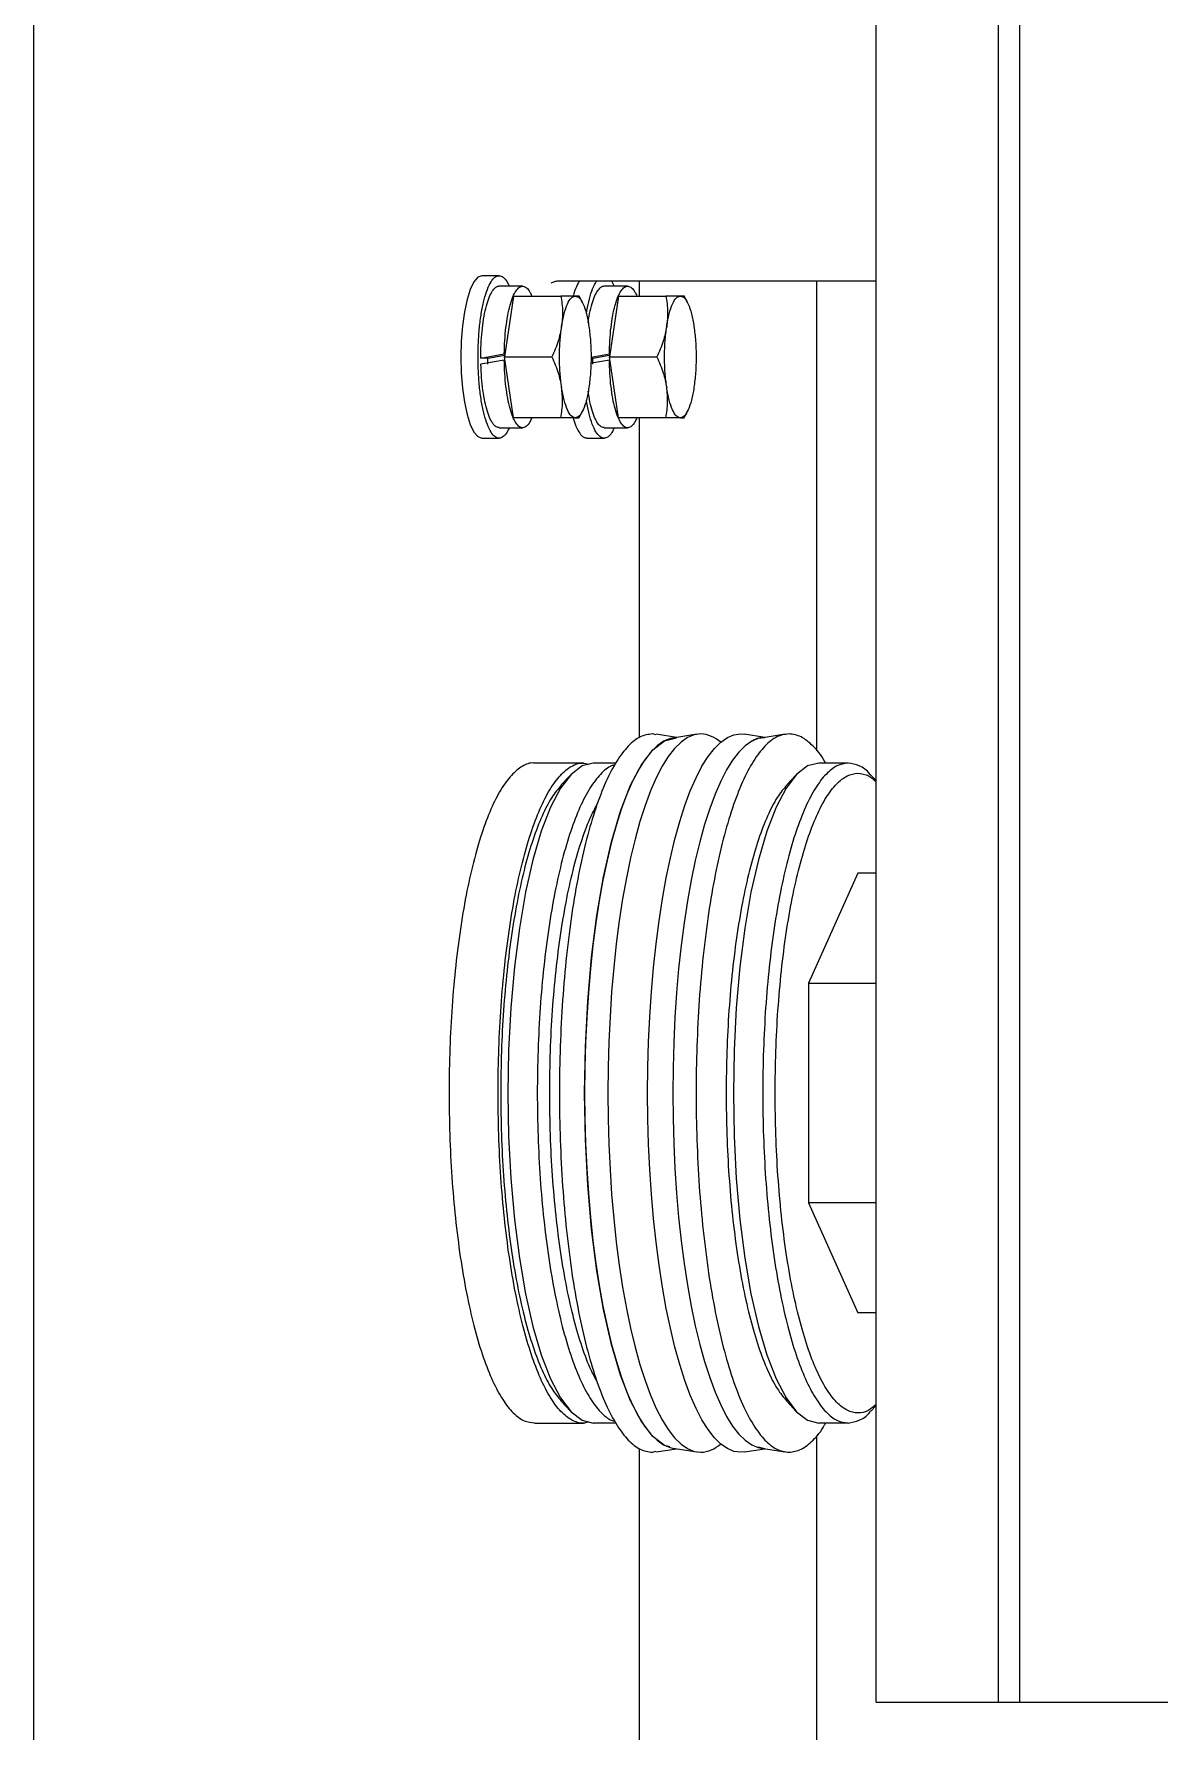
# Model space of a CAD drawing. Header units: millimetres. Extents: x 1293 to 41893, y 1011 to 26911.
# Drawn here: x 12187.6 to 12335.4, y 14263.3 to 14486.1 of the extents above; entities that cross this region are included whole.
import ezdxf

# ---------------------------------------------------------------- set-up
doc = ezdxf.new("R2010")
doc.units = ezdxf.units.MM
doc.header["$LTSCALE"] = 50
doc.layers.add('MAQUINAS', color=11, linetype='Continuous')

msp = doc.modelspace()

# ---------------------------------------------------------------- linework, layer by layer
at = {"layer": 'MAQUINAS', "linetype": 'Continuous', "lineweight": 25}
for p, q in [((12187.5502008, 14153.7092064), (12187.5502008, 15093.7092064)), ((12298.2020995, 14267.0425398), (12298.2020995, 14940.3758731)), ((12314.3008633, 14267.0425398), (12314.3008633, 14940.3758731)), ((12317.0615998, 14940.3758731), (12317.0615998, 14267.0425398)), ((12248.6691198, 14454.3758731), (12246.4153052, 14454.3758731)), ((12251.7600825, 14453.0025398), (12248.6691198, 14453.0025398)), ((12256.5368869, 14453.7092064), (12298.2020995, 14453.7092064)), ((12265.5637649, 14453.0025398), (12262.4728022, 14453.0025398)), ((12263.4327209, 14453.7092064), (12263.8091057, 14453.0025398)), ((12267.1323328, 14451.7092064), (12267.1323328, 14453.7092064)), ((12290.3934895, 14453.7092064), (12290.3934895, 14391.9921034)), ((12250.5646485, 14451.7092064), (12249.3692145, 14443.7092064)), ((12250.5646485, 14451.7092064), (12256.7969328, 14451.7092064)), ((12259.6434976, 14450.7954622), (12259.1876554, 14451.7182556)), ((12264.3683309, 14451.7092064), (12263.1728969, 14443.7092064)), ((12264.3683309, 14451.7092064), (12270.6006152, 14451.7092064)), ((12273.44718, 14450.7954622), (12272.9913378, 14451.7182556)), ((12246.2642038, 14443.5449601), (12249.3570198, 14444.1092064)), ((12247.2350295, 14443.5449601), (12249.4037727, 14443.9404743)), ((12249.3570198, 14444.1092064), (12249.4289862, 14444.1092064)), ((12250.5646485, 14435.7092064), (12249.3692145, 14443.7092064)), ((12249.3692145, 14443.7092064), (12255.6014988, 14443.7092064)), ((12260.7517579, 14443.6697241), (12263.1607022, 14444.1092064)), ((12261.0387119, 14443.5449601), (12263.1541991, 14443.930762)), ((12263.1607022, 14444.1092064), (12263.2326686, 14444.1092064)), ((12264.3683309, 14435.7092064), (12263.1728969, 14443.7092064)), ((12263.1728969, 14443.7092064), (12269.4051813, 14443.7092064)), ((12247.2350295, 14443.5449601), (12246.2642038, 14443.5449601)), ((12249.3570198, 14443.3092064), (12246.2768102, 14442.7449601)), ((12247.201985, 14442.7449601), (12247.1815176, 14443.5449601)), ((12249.4289862, 14443.3092064), (12249.3570198, 14443.3092064)), ((12261.0387119, 14443.5449601), (12260.7518667, 14443.5449601)), ((12263.1607022, 14443.3092064), (12260.7921468, 14442.875324)), ((12261.0056674, 14442.7449601), (12260.9852, 14443.5449601)), ((12263.2326686, 14443.3092064), (12263.1607022, 14443.3092064)), ((12256.7969328, 14435.7092064), (12250.5646485, 14435.7092064)), ((12259.1876554, 14435.7001573), (12259.6434976, 14436.6229507)), ((12270.6006152, 14435.7092064), (12264.3683309, 14435.7092064)), ((12267.1323328, 14393.7459576), (12267.1323328, 14435.7092064)), ((12272.9913378, 14435.7001573), (12273.44718, 14436.6229507)), ((12246.4153052, 14433.0425398), (12248.6691198, 14433.0425398)), ((12248.6691198, 14434.4158731), (12251.7600825, 14434.4158731)), ((12260.2189877, 14433.0425398), (12262.4728022, 14433.0425398)), ((12262.4728022, 14434.4158731), (12265.5637649, 14434.4158731)), ((12269.3080659, 14394.0869897), (12268.8089893, 14394.2133761)), ((12271.9917001, 14393.7484778), (12269.3095371, 14394.1737138)), ((12274.6738631, 14394.1737138), (12271.4965022, 14393.6699681)), ((12280.4000992, 14394.2133761), (12280.900647, 14394.1737138)), ((12283.58281, 14393.7484778), (12280.900647, 14394.1737138)), ((12286.264973, 14394.1737138), (12283.0876121, 14393.6699681)), ((12259.7566396, 14390.3758731), (12253.3171464, 14390.3758731)), ((12264.0073698, 14390.3758731), (12261.0445407, 14390.3758731)), ((12294.5299694, 14390.3758731), (12290.666266, 14390.3758731)), ((12258.0393587, 14388.791305), (12256.8439247, 14387.5067276)), ((12287.661084, 14388.791305), (12286.4656501, 14387.5067276)), ((12298.2020995, 14388.0746226), (12297.5351514, 14388.791305)), ((12295.8178705, 14375.9100532), (12289.3473943, 14361.4762965)), ((12298.2020995, 14375.9100532), (12295.8178705, 14375.9100532)), ((12289.3473943, 14361.4762965), (12289.3473943, 14332.6087831)), ((12289.3473943, 14361.4762965), (12298.2020995, 14361.4762965)), ((12289.3473943, 14332.6087831), (12295.8178705, 14318.1750263)), ((12298.2020995, 14332.6087831), (12289.3473943, 14332.6087831)), ((12298.2020995, 14318.1750263), (12295.8178705, 14318.1750263)), ((12256.8439247, 14306.5783519), (12258.0393587, 14305.2937745)), ((12286.4656501, 14306.5783519), (12287.661084, 14305.2937745)), ((12297.5351514, 14305.2937745), (12298.2020995, 14306.010457)), ((12253.3171464, 14303.7092064), (12259.7566396, 14303.7092064)), ((12264.0073698, 14303.7092064), (12261.0445407, 14303.7092064)), ((12294.5299694, 14303.7092064), (12290.666266, 14303.7092064)), ((12290.3934895, 14302.0929762), (12290.3934895, 14175.0425398)), ((12267.1323328, 14113.7092064), (12267.1323328, 14300.339122)), ((12268.8089893, 14299.8717035), (12269.3080659, 14299.9980899)), ((12269.3095371, 14299.9113657), (12271.9917001, 14300.3366017)), ((12271.4965022, 14300.4151115), (12274.6738631, 14299.9113657)), ((12280.900647, 14299.9113657), (12280.4000992, 14299.8717035)), ((12280.900647, 14299.9113657), (12283.58281, 14300.3366017)), ((12282.7081622, 14300.5973693), (12283.58281, 14300.3758731)), ((12283.0876121, 14300.4151115), (12286.264973, 14299.9113657)), ((12298.2020995, 14267.0425398), (12344.8901742, 14267.0425398))]:
    msp.add_line(p, q, dxfattribs=at)
at = {"layer": 'MAQUINAS', "linetype": 'Continuous', "lineweight": 25, "flags": 128}
for points in [[(12246.4153052, 14454.3758731), (12245.8767123, 14454.1709161), (12245.3588171, 14453.5639215), (12244.8815222, 14452.5782156), (12244.4631698, 14451.2516788), (12244.1198368, 14449.6352889), (12243.8647173, 14447.7911631), (12243.7076155, 14445.7901699), (12243.6545688, 14443.7092064), (12243.7076155, 14441.628243), (12243.8647173, 14439.6272498), (12244.1198368, 14437.783124), (12244.4631698, 14436.1667341), (12244.8815222, 14434.8401973), (12245.3588171, 14433.8544914), (12245.8767123, 14433.2474968), (12246.4153052, 14433.0425398)], [(12271.1170523, 14300.5973693), (12270.4151757, 14300.7751129), (12268.8656262, 14301.9660012), (12267.3695646, 14303.9281616), (12265.952589, 14306.6280209), (12264.6389443, 14310.0193839), (12263.4511073, 14314.0442233), (12262.4094022, 14318.6336731), (12261.5316529, 14323.7092064), (12260.8328779, 14329.1839796), (12260.3250334, 14334.9643177), (12260.0168088, 14340.9513175), (12259.913478, 14347.0425398), (12260.0168088, 14353.1337621), (12260.3250334, 14359.1207619), (12260.8328779, 14364.9011), (12261.5316529, 14370.3758731), (12262.4094022, 14375.4514065), (12263.4511073, 14380.0408562), (12264.6389443, 14384.0656957), (12265.952589, 14387.4570586), (12267.3695646, 14390.156918), (12268.8656262, 14392.1190783), (12270.4151757, 14393.3099666), (12271.9917001, 14393.7092064)], [(12271.4965022, 14393.6699681), (12271.1300496, 14393.5903051), (12270.2727898, 14393.2342071), (12269.4242893, 14392.6427269), (12268.5888717, 14391.8188786), (12267.7707941, 14390.7668603), (12266.9742253, 14389.4920329), (12266.2032244, 14388.0008926), (12265.4617202, 14386.301038), (12264.7534913, 14384.401131), (12264.0821467, 14382.3108533), (12263.4511073, 14380.0408562), (12262.8635889, 14377.6027074), (12262.3225852, 14375.0088309), (12261.8308531, 14372.2724446), (12261.3908983, 14369.4074925), (12261.0049628, 14366.4285737), (12260.6750132, 14363.3508682), (12260.4027308, 14360.1900591), (12260.1895032, 14356.9622533), (12260.0364169, 14353.6838989), (12259.9442519, 14350.3717017), (12259.913478, 14347.0425398), (12259.9442519, 14343.7133779), (12260.0364169, 14340.4011807), (12260.1895032, 14337.1228263), (12260.4027308, 14333.8950205), (12260.6750132, 14330.7342114), (12261.0049628, 14327.6565058), (12261.3908983, 14324.6775871), (12261.8308531, 14321.812635), (12262.3225852, 14319.0762487), (12262.8635889, 14316.4823722), (12263.4511073, 14314.0442233), (12264.0821467, 14311.7742263), (12264.7534913, 14309.6839485), (12265.4617202, 14307.7840416), (12266.2032244, 14306.0841869), (12266.9742253, 14304.5930467), (12267.7707941, 14303.3182193), (12268.5888717, 14302.266201), (12269.4242893, 14301.4423527), (12270.2727898, 14300.8508725), (12271.1300496, 14300.4947744), (12271.4965022, 14300.4151115)], [(12275.1744109, 14394.2133761), (12274.3034514, 14394.0931902), (12273.4369302, 14393.733245), (12272.5792627, 14393.1353747), (12271.7348196, 14392.3026258), (12270.9079038, 14391.2392419), (12270.1027291, 14389.9506417), (12269.3233986, 14388.4433917), (12268.5738835, 14386.7251725), (12267.8580032, 14384.8047396), (12267.1794056, 14382.6918793), (12266.5415487, 14380.397358), (12265.9476829, 14377.9328683), (12265.4008344, 14375.3109685), (12264.9037898, 14372.5450193), (12264.4590819, 14369.6491153), (12264.0689769, 14366.6380134), (12263.7354626, 14363.5270574), (12263.4602386, 14360.3321001), (12263.2447074, 14357.0694223), (12263.0899671, 14353.7556497), (12262.9968065, 14350.4076687), (12262.9657001, 14347.0425398), (12262.9968065, 14343.6774108), (12263.0899671, 14340.3294298), (12263.2447074, 14337.0156573), (12263.4602386, 14333.7529795), (12263.7354626, 14330.5580222), (12264.0689769, 14327.4470662), (12264.4590819, 14324.4359643), (12264.9037898, 14321.5400603), (12265.4008344, 14318.7741111), (12265.9476829, 14316.1522113), (12266.5415487, 14313.6877216), (12267.1794056, 14311.3932003), (12267.8580032, 14309.2803399), (12268.5738835, 14307.3599071), (12269.3233986, 14305.6416878), (12270.1027291, 14304.1344378), (12270.9079038, 14302.8458377), (12271.7348196, 14301.7824538), (12272.5792627, 14300.9497049), (12273.4369302, 14300.3518346), (12274.3034514, 14299.9918894), (12275.1744109, 14299.8717035)], [(12280.4000992, 14299.8717035), (12279.5291397, 14299.9918894), (12278.6626185, 14300.3518346), (12277.804951, 14300.9497049), (12276.9605079, 14301.7824538), (12276.1335921, 14302.8458377), (12275.3284174, 14304.1344378), (12274.5490869, 14305.6416878), (12273.7995718, 14307.3599071), (12273.0836915, 14309.2803399), (12272.4050939, 14311.3932003), (12271.767237, 14313.6877216), (12271.1733712, 14316.1522113), (12270.6265227, 14318.7741111), (12270.1294781, 14321.5400603), (12269.6847702, 14324.4359643), (12269.2946652, 14327.4470662), (12268.9611509, 14330.5580222), (12268.6859269, 14333.7529795), (12268.4703957, 14337.0156573), (12268.3156554, 14340.3294298), (12268.2224948, 14343.6774108), (12268.1913884, 14347.0425398), (12268.2224948, 14350.4076687), (12268.3156554, 14353.7556497), (12268.4703957, 14357.0694223), (12268.6859269, 14360.3321001), (12268.9611509, 14363.5270574), (12269.2946652, 14366.6380134), (12269.6847702, 14369.6491153), (12270.1294781, 14372.5450193), (12270.6265227, 14375.3109685), (12271.1733712, 14377.9328683), (12271.767237, 14380.397358), (12272.4050939, 14382.6918793), (12273.0836915, 14384.8047396), (12273.7995718, 14386.7251725), (12274.5490869, 14388.4433917), (12275.3284174, 14389.9506417), (12276.1335921, 14391.2392419), (12276.9605079, 14392.3026258), (12277.804951, 14393.1353747), (12278.6626185, 14393.733245), (12279.5291397, 14394.0931902), (12280.4000992, 14394.2133761)], [(12283.0876121, 14393.6699681), (12282.7211595, 14393.5903051), (12281.8638998, 14393.2342071), (12281.0153992, 14392.6427269), (12280.1799816, 14391.8188786), (12279.361904, 14390.7668603), (12278.5653352, 14389.4920329), (12277.7943343, 14388.0008926), (12277.0528301, 14386.301038), (12276.3446012, 14384.401131), (12275.6732566, 14382.3108533), (12275.0422172, 14380.0408562), (12274.4546988, 14377.6027074), (12273.9136951, 14375.0088309), (12273.421963, 14372.2724446), (12272.9820082, 14369.4074925), (12272.5960727, 14366.4285737), (12272.2661231, 14363.3508682), (12271.9938407, 14360.1900591), (12271.7806131, 14356.9622533), (12271.6275268, 14353.6838989), (12271.5353618, 14350.3717017), (12271.5045879, 14347.0425398), (12271.5353618, 14343.7133779), (12271.6275268, 14340.4011807), (12271.7806131, 14337.1228263), (12271.9938407, 14333.8950205), (12272.2661231, 14330.7342114), (12272.5960727, 14327.6565058), (12272.9820082, 14324.6775871), (12273.421963, 14321.812635), (12273.9136951, 14319.0762487), (12274.4546988, 14316.4823722), (12275.0422172, 14314.0442233), (12275.6732566, 14311.7742263), (12276.3446012, 14309.6839485), (12277.0528301, 14307.7840416), (12277.7943343, 14306.0841869), (12278.5653352, 14304.5930467), (12279.361904, 14303.3182193), (12280.1799816, 14302.266201), (12281.0153992, 14301.4423527), (12281.8638998, 14300.8508725), (12282.7211595, 14300.4947744), (12283.0876121, 14300.4151115)], [(12261.0445407, 14390.3758731), (12259.5806253, 14390.0051504), (12258.1417578, 14388.8993256), (12256.7525578, 14387.0773195), (12255.4367947, 14384.5703073), (12254.2169818, 14381.4211845), (12253.1139903, 14377.6838336), (12252.1466927, 14373.4222017), (12251.3316398, 14368.7092064), (12250.6827772, 14363.6254885), (12250.2112074, 14358.2580317), (12249.9249988, 14352.6986748), (12249.8290488, 14347.0425398), (12249.9249988, 14341.3864048), (12250.2112074, 14335.8270478), (12250.6827772, 14330.459591), (12251.3316398, 14325.3758731), (12252.1466927, 14320.6628779), (12253.1139903, 14316.4012459), (12254.2169818, 14312.663895), (12255.4367947, 14309.5147723), (12256.7525578, 14307.00776), (12258.1417578, 14305.185754), (12259.5806253, 14304.0799291), (12261.0445407, 14303.7092064)], [(12290.666266, 14390.3758731), (12289.2023506, 14390.0051504), (12287.7634831, 14388.8993256), (12286.3742831, 14387.0773195), (12285.0585201, 14384.5703073), (12283.8387071, 14381.4211845), (12282.7357156, 14377.6838336), (12281.768418, 14373.4222017), (12280.9533651, 14368.7092064), (12280.3045026, 14363.6254885), (12279.8329327, 14358.2580317), (12279.5467242, 14352.6986748), (12279.4507741, 14347.0425398), (12279.5467242, 14341.3864048), (12279.8329327, 14335.8270478), (12280.3045026, 14330.459591), (12280.9533651, 14325.3758731), (12281.768418, 14320.6628779), (12282.7357156, 14316.4012459), (12283.8387071, 14312.663895), (12285.0585201, 14309.5147723), (12286.3742831, 14307.00776), (12287.7634831, 14305.185754), (12289.2023506, 14304.0799291), (12290.666266, 14303.7092064)]]:
    msp.add_lwpolyline(points, dxfattribs=at)
at = {"layer": 'MAQUINAS', "linetype": 'Continuous', "lineweight": 25}
for centre, start, end in [((12274.9265715, 14389.951166), 47.929698271, 86.672107244), ((12274.9265715, 14304.1339135), 273.327892754, 312.070301733)]:
    msp.add_arc(centre, 4.2694097, start, end, dxfattribs=at)
for points, knots in [([(12249.9974381, 14434.4158731), (12249.9081575, 14434.2176651), (12249.6621129, 14433.6714321), (12249.2097147, 14433.1904984), (12248.6695137, 14432.970983), (12248.1269494, 14433.1808081), (12247.6058497, 14433.7907652), (12247.1254422, 14434.7830797), (12246.7044025, 14436.1180995), (12246.3588538, 14437.7449272), (12246.1020905, 14439.6009357), (12245.9439758, 14441.614829), (12245.8905871, 14443.7092064), (12245.9439758, 14445.8035839), (12246.1020905, 14447.8174772), (12246.3588538, 14449.6734857), (12246.7044025, 14451.3003134), (12247.1254422, 14452.6353332), (12247.6058497, 14453.6276477), (12248.1269494, 14454.2376048), (12248.6695137, 14454.4474299), (12249.2097147, 14454.2279145), (12249.6621129, 14453.7469808), (12249.9081575, 14453.2007478), (12249.9974381, 14453.0025398)], [0, 0, 0, 0, 0.0269417345, 0.0742475611, 0.1215533876, 0.1688592142, 0.2161650407, 0.2634708673, 0.3107766938, 0.3580825204, 0.4053883469, 0.4526941735, 0.5, 0.5473058265, 0.5946116531, 0.6419174796, 0.6892233062, 0.7365291327, 0.7838349593, 0.8311407858, 0.8784466124, 0.9257524389, 0.9730582655, 1, 1, 1, 1]), ([(12246.2642038, 14443.5449601), (12246.2701653, 14444.14535), (12246.2820883, 14445.3461298), (12246.4133019, 14447.0877875), (12246.6223922, 14448.7025426), (12246.9097336, 14450.1313213), (12247.2623658, 14451.3178155), (12247.6677872, 14452.22795), (12248.110334, 14452.7894672), (12248.4513109, 14453.0350694), (12248.6373866, 14452.9831907), (12248.6687009, 14452.9744602)], [0, 0, 0, 0, 0.12191644835, 0.24383289669, 0.36574934504, 0.48766579338, 0.60958224173, 0.73149869008, 0.85341513842, 0.97533158677, 1, 1, 1, 1]), ([(12249.3570198, 14444.1092064), (12249.3724021, 14444.707109), (12249.4031665, 14445.9029142), (12249.5615036, 14447.6106008), (12249.795587, 14449.1734964), (12250.1048472, 14450.5318313), (12250.475518, 14451.635101), (12250.8943754, 14452.44228), (12251.3454269, 14452.9220234), (12251.812507, 14453.0608424), (12252.2756946, 14452.8369256), (12252.6675467, 14452.3885015), (12252.8819377, 14451.8952913), (12252.962826, 14451.7092064)], [0, 0, 0, 0, 0.09428720866, 0.18857441732, 0.28286162597, 0.37714883463, 0.47143604329, 0.56572325195, 0.6600104606, 0.75429766926, 0.84858487792, 0.94287208658, 1, 1, 1, 1]), ([(12255.4933628, 14453.3851816), (12255.4952572, 14453.3881233), (12255.4996794, 14453.3949902), (12255.7345465, 14453.5494069), (12256.1255657, 14453.6960042), (12256.4225581, 14453.6910956), (12256.5380878, 14453.6891862)], [0, 0, 0, 0, 0.2193590106, 0.5120546243, 0.8101899046, 1, 1, 1, 1]), ([(12259.2968428, 14453.7092064), (12259.2189503, 14453.6128179), (12258.9692185, 14453.3037854), (12258.6658471, 14452.6176414), (12258.4733199, 14451.9260826), (12258.4129425, 14451.7092064)], [0, 0, 0, 0, 0.2373010511, 0.7608139102, 1, 1, 1, 1]), ([(12260.1393047, 14449.3878449), (12260.2365219, 14449.9285959), (12260.4370769, 14451.0441421), (12260.8437706, 14452.382115), (12261.2220057, 14453.3077932), (12261.4725207, 14453.6137708), (12261.5506574, 14453.7092064)], [0, 0, 0, 0, 0.2771820327, 0.5718146058, 0.8664471788, 1, 1, 1, 1]), ([(12260.3778887, 14448.2017225), (12260.397538, 14448.3600171), (12260.484309, 14449.0590427), (12260.7170496, 14450.1238066), (12261.0650744, 14451.3198295), (12261.4717313, 14452.2274088), (12261.9139434, 14452.7896182), (12262.2549962, 14453.0350635), (12262.4410694, 14452.9831898), (12262.4723833, 14452.9744602)], [0, 0, 0, 0, 0.0532734292, 0.235254386, 0.4172353429, 0.5992162997, 0.7811972566, 0.9631782134, 1, 1, 1, 1]), ([(12263.1607022, 14444.1092064), (12263.1760845, 14444.707109), (12263.2068489, 14445.9029142), (12263.365186, 14447.6106008), (12263.5992694, 14449.1734964), (12263.9085296, 14450.5318313), (12264.2792004, 14451.635101), (12264.6980578, 14452.44228), (12265.1491093, 14452.9220234), (12265.6161894, 14453.0608424), (12266.079377, 14452.8369256), (12266.4712291, 14452.3885015), (12266.6856201, 14451.8952913), (12266.7665084, 14451.7092064)], [0, 0, 0, 0, 0.0942872087, 0.1885744173, 0.282861626, 0.3771488346, 0.4714360433, 0.5657232519, 0.6600104606, 0.7542976693, 0.8485848779, 0.9428720866, 1, 1, 1, 1]), ([(12256.7969328, 14451.7092064), (12256.8969073, 14451.0237385), (12257.0882568, 14449.7117633), (12256.9536694, 14448.3564222), (12256.8893999, 14447.7092064)], [0, 0, 0, 0, 0.5224702769, 1, 1, 1, 1]), ([(12258.6825509, 14451.7092064), (12258.4566815, 14451.7092064), (12257.9836861, 14451.7092064), (12257.2041942, 14451.7092064), (12256.7969328, 14451.7092064)], [0, 0, 0, 0, 0.4775297231, 1, 1, 1, 1]), ([(12259.170288, 14451.7092064), (12259.1659356, 14451.7092064), (12259.1567409, 14451.7092064), (12258.8461323, 14451.7092064), (12258.6825509, 14451.7092064)], [0, 0, 0, 0, 0.4733517876, 1, 1, 1, 1]), ([(12270.6006152, 14451.7092064), (12270.7005897, 14451.0237385), (12270.8919392, 14449.7117633), (12270.7573518, 14448.3564222), (12270.6930824, 14447.7092064)], [0, 0, 0, 0, 0.5224702769, 1, 1, 1, 1]), ([(12272.4862333, 14451.7092064), (12272.2603639, 14451.7092064), (12271.7873685, 14451.7092064), (12271.0078766, 14451.7092064), (12270.6006152, 14451.7092064)], [0, 0, 0, 0, 0.4775297231, 1, 1, 1, 1]), ([(12272.9739704, 14451.7092064), (12272.969618, 14451.7092064), (12272.9604233, 14451.7092064), (12272.6498147, 14451.7092064), (12272.4862333, 14451.7092064)], [0, 0, 0, 0, 0.47335178755, 1, 1, 1, 1]), ([(12256.8893999, 14447.7092064), (12256.7602435, 14447.0619907), (12256.4897757, 14445.7066496), (12255.9063312, 14444.3946744), (12255.6014988, 14443.7092064)], [0, 0, 0, 0, 0.4775297231, 1, 1, 1, 1]), ([(12270.6930824, 14447.7092064), (12270.5639259, 14447.0619907), (12270.2934581, 14445.7066496), (12269.7100136, 14444.3946744), (12269.4051813, 14443.7092064)], [0, 0, 0, 0, 0.4775297231, 1, 1, 1, 1]), ([(12255.6014988, 14443.7092064), (12255.9063312, 14443.0237385), (12256.4897757, 14441.7117633), (12256.7602435, 14440.3564222), (12256.8893999, 14439.7092064)], [0, 0, 0, 0, 0.5224702769, 1, 1, 1, 1]), ([(12269.4051813, 14443.7092064), (12269.7100136, 14443.0237385), (12270.2934581, 14441.7117633), (12270.5639259, 14440.3564222), (12270.6930824, 14439.7092064)], [0, 0, 0, 0, 0.5224702769, 1, 1, 1, 1]), ([(12248.669279, 14434.4584289), (12248.5800004, 14434.4529262), (12248.3353826, 14434.437849), (12247.9424811, 14434.7989978), (12247.5117142, 14435.4933833), (12247.1243675, 14436.510909), (12246.7943025, 14437.7930826), (12246.5360495, 14439.2982665), (12246.3511188, 14440.9654586), (12246.3015798, 14442.1517929), (12246.2768102, 14442.7449601)], [0, 0, 0, 0, 0.0758750714, 0.2078929183, 0.3399107653, 0.4719286122, 0.6039464592, 0.7359643061, 0.8679821531, 1, 1, 1, 1]), ([(12252.962826, 14435.7092064), (12252.8819377, 14435.5231216), (12252.6675467, 14435.0299114), (12252.2756946, 14434.5814873), (12251.812507, 14434.3575705), (12251.3454269, 14434.4963895), (12250.8943754, 14434.9761329), (12250.475518, 14435.7833119), (12250.1048472, 14436.8865816), (12249.795587, 14438.2449165), (12249.5615036, 14439.8078121), (12249.4031665, 14441.5154987), (12249.3724021, 14442.7113039), (12249.3570198, 14443.3092064)], [0, 0, 0, 0, 0.05712791342, 0.15141512208, 0.24570233074, 0.3399895394, 0.43427674805, 0.52856395671, 0.62285116537, 0.71713837403, 0.81142558268, 0.90571279134, 1, 1, 1, 1]), ([(12266.7721248, 14435.7212217), (12266.6894111, 14435.5307575), (12266.4732229, 14435.0329425), (12266.0794032, 14434.5812779), (12265.6161824, 14434.3576266), (12265.1491112, 14434.4963745), (12264.6980573, 14434.9761369), (12264.2792005, 14435.7833109), (12263.9085296, 14436.8865819), (12263.5992694, 14438.2449164), (12263.365186, 14439.8078121), (12263.2068489, 14441.5154987), (12263.1760845, 14442.7113039), (12263.1607022, 14443.3092064)], [0, 0, 0, 0, 0.0583534934, 0.1525181441, 0.2466827948, 0.3408474454, 0.4350120961, 0.5291767467, 0.6233413974, 0.717506048, 0.8116706987, 0.9058353493, 1, 1, 1, 1]), ([(12256.7969328, 14435.7092064), (12256.8969073, 14436.3946744), (12257.0882568, 14437.7066496), (12256.9536694, 14439.0619907), (12256.8893999, 14439.7092064)], [0, 0, 0, 0, 0.5224702769, 1, 1, 1, 1]), ([(12270.6006152, 14435.7092064), (12270.7005897, 14436.3946744), (12270.8919392, 14437.7066496), (12270.7573518, 14439.0619907), (12270.6930824, 14439.7092064)], [0, 0, 0, 0, 0.5224702769, 1, 1, 1, 1]), ([(12263.8022898, 14434.4158731), (12263.7445118, 14434.2781416), (12263.5329577, 14433.7738376), (12263.117333, 14433.2829832), (12262.5804539, 14432.9779364), (12262.0359149, 14433.1080369), (12261.5095282, 14433.6404161), (12261.0182305, 14434.5574557), (12260.5891846, 14435.8404204), (12260.2932219, 14437.0321702), (12260.1758821, 14437.8468495), (12260.1463937, 14438.0515848)], [0, 0, 0, 0, 0.048723737, 0.1784020417, 0.3080803464, 0.4377586511, 0.5674369558, 0.6971152605, 0.8267935653, 0.95647187, 1, 1, 1, 1]), ([(12262.4729614, 14434.4584289), (12262.38368, 14434.4529198), (12262.1390548, 14434.4378251), (12261.7462417, 14434.7991807), (12261.3151086, 14435.4927099), (12260.9291238, 14436.5134198), (12260.6035403, 14437.7474674), (12260.4482232, 14438.7286435), (12260.374037, 14439.1972957)], [0, 0, 0, 0, 0.1047038402, 0.2868819299, 0.4690600196, 0.6512381093, 0.8334161989, 1, 1, 1, 1]), ([(12258.6825509, 14435.7092064), (12258.4566815, 14435.7092064), (12257.9836861, 14435.7092064), (12257.2041942, 14435.7092064), (12256.7969328, 14435.7092064)], [0, 0, 0, 0, 0.4775297231, 1, 1, 1, 1]), ([(12258.4024129, 14435.7092064), (12258.5231718, 14435.3257698), (12258.7837879, 14434.498255), (12259.2565595, 14433.6528442), (12259.747573, 14433.1148122), (12260.0740032, 14433.0871935), (12260.2194875, 14433.0748844)], [0, 0, 0, 0, 0.2354335318, 0.5081014356, 0.7807693395, 1, 1, 1, 1]), ([(12258.6825509, 14435.7092064), (12258.8461323, 14435.7092064), (12259.1567409, 14435.7092064), (12259.1659356, 14435.7092064), (12259.170288, 14435.7092064)], [0, 0, 0, 0, 0.5266482124, 1, 1, 1, 1]), ([(12272.4862333, 14435.7092064), (12272.2603639, 14435.7092064), (12271.7873685, 14435.7092064), (12271.0078766, 14435.7092064), (12270.6006152, 14435.7092064)], [0, 0, 0, 0, 0.4775297231, 1, 1, 1, 1]), ([(12272.4862333, 14435.7092064), (12272.6498147, 14435.7092064), (12272.9604233, 14435.7092064), (12272.969618, 14435.7092064), (12272.9739704, 14435.7092064)], [0, 0, 0, 0, 0.5266482124, 1, 1, 1, 1]), ([(12283.58281, 14393.7092064), (12283.0529877, 14393.702737), (12282.5008571, 14393.6959951), (12281.9627818, 14393.2767626), (12281.9410413, 14393.2598239)], [0, 0, 0, 0, 0.9595958779, 1, 1, 1, 1]), ([(12291.5671403, 14390.3758731), (12291.5240535, 14390.4589942), (12291.0045994, 14391.4611014), (12289.9285864, 14392.6782691), (12288.3650892, 14393.9918233), (12287.2987103, 14394.1395252), (12286.7655208, 14394.2133761)], [0, 0, 0, 0, 0.0292671588, 0.3528447726, 0.6764223863, 1, 1, 1, 1]), ([(12253.3167251, 14390.3455829), (12253.2729129, 14390.3555033), (12252.7408242, 14390.4759833), (12251.7175938, 14390.0094739), (12250.2786415, 14388.896979), (12248.8909764, 14386.989995), (12247.5792325, 14384.4204923), (12246.3656155, 14381.2058173), (12245.2709546, 14377.4081064), (12244.3139626, 14373.0904284), (12243.5110186, 14368.327172), (12242.8758599, 14363.1997006), (12242.4193546, 14357.7957835), (12242.1493135, 14352.2078734), (12242.0703571, 14346.5315835), (12242.1838364, 14340.864036), (12242.4878098, 14335.3022049), (12242.9770761, 14329.9412524), (12243.6432638, 14324.8729142), (12244.4749743, 14320.1838801), (12245.4579771, 14315.9544961), (12246.5754517, 14312.2566975), (12247.8082812, 14309.1553618), (12249.135359, 14306.697556), (12250.5340254, 14304.9477173), (12251.9369198, 14303.8850146), (12252.8719924, 14303.7864595), (12253.3175678, 14303.7394966)], [0, 0, 0, 0, 0.0037386785, 0.0454053451, 0.0870720118, 0.1287386785, 0.1704053451, 0.2120720118, 0.2537386785, 0.2954053451, 0.3370720118, 0.3787386785, 0.4204053451, 0.4620720118, 0.5037386785, 0.5454053451, 0.5870720118, 0.6287386785, 0.6704053451, 0.7120720118, 0.7537386785, 0.7954053451, 0.8370720118, 0.8787386785, 0.9204053451, 0.9620720118, 1, 1, 1, 1]), ([(12260.4132978, 14303.8690627), (12260.2384723, 14303.8065261), (12259.5763761, 14303.5696885), (12258.4192012, 14303.9241478), (12256.9736432, 14304.9284523), (12255.5748187, 14306.702718), (12254.2477833, 14309.1539786), (12253.0149424, 14312.2570681), (12251.8974709, 14315.9543967), (12250.9144673, 14320.1839067), (12250.082757, 14324.8729071), (12249.4165692, 14329.9412543), (12248.9273029, 14335.3022044), (12248.6233296, 14340.8640361), (12248.5098503, 14346.5315835), (12248.5888067, 14352.2078734), (12248.8588478, 14357.7957834), (12249.3153531, 14363.1997013), (12249.9505118, 14368.3271694), (12250.7534558, 14373.090438), (12251.7104476, 14377.4080708), (12252.8051092, 14381.2059504), (12254.0187236, 14384.4199958), (12255.3304772, 14386.9918479), (12256.7181063, 14388.8900639), (12258.157193, 14390.0352814), (12259.3946387, 14390.4967363), (12260.14059, 14390.2853058), (12260.398379, 14390.2122388)], [0, 0, 0, 0, 0.014416648, 0.0545984858, 0.0947803237, 0.1349621615, 0.1751439993, 0.2153258371, 0.2555076749, 0.2956895128, 0.3358713506, 0.3760531884, 0.4162350262, 0.4564168641, 0.4965987019, 0.5367805397, 0.5769623775, 0.6171442153, 0.6573260532, 0.697507891, 0.7376897288, 0.7778715666, 0.8180534045, 0.8582352423, 0.8984170801, 0.9385989179, 0.9787807558, 1, 1, 1, 1]), ([(12297.533081, 14388.7677394), (12297.4996779, 14388.8120901), (12297.0037597, 14389.4705416), (12295.9944188, 14390.118667), (12295.0181192, 14390.2901378), (12294.5299694, 14390.3758731)], [0, 0, 0, 0, 0.0348517334, 0.5174258667, 1, 1, 1, 1]), ([(12263.8692824, 14390.112766), (12263.7274414, 14390.0839687), (12263.0969747, 14389.9559685), (12261.9978481, 14388.9844649), (12260.6038021, 14387.2010755), (12259.2845101, 14384.6751501), (12258.0611459, 14381.5201679), (12256.9550168, 14377.7712855), (12255.9849484, 14373.4976918), (12255.1675657, 14368.7711575), (12254.5168472, 14363.672917), (12254.0439288, 14358.2901057), (12253.7569017, 14352.7148508), (12253.6606772, 14347.0425398), (12253.7569017, 14341.3702288), (12254.0439288, 14335.7949739), (12254.5168472, 14330.4121626), (12255.1675657, 14325.3139221), (12255.9849484, 14320.5873878), (12256.9550168, 14316.313794), (12258.0611459, 14312.5649117), (12259.2845101, 14309.4099295), (12260.6038021, 14306.884004), (12261.9978481, 14305.1006146), (12263.0969747, 14304.1291111), (12263.7274414, 14304.0011108), (12263.8692824, 14303.9723136)], [0, 0, 0, 0, 0.0128555553, 0.0571414139, 0.1014272725, 0.1457131312, 0.1899989898, 0.2342848484, 0.278570707, 0.3228565656, 0.3671424242, 0.4114282828, 0.4557141414, 0.5, 0.5442858586, 0.5885717172, 0.6328575758, 0.6771434344, 0.721429293, 0.7657151516, 0.8100010102, 0.8542868688, 0.8985727275, 0.9428585861, 0.9871444447, 1, 1, 1, 1]), ([(12298.2020995, 14306.1437696), (12297.8815023, 14305.8677413), (12297.0977571, 14305.1929512), (12295.8169639, 14304.9387034), (12294.3951837, 14305.278407), (12292.9962927, 14306.3588021), (12291.6460691, 14308.128315), (12290.3671219, 14310.5655345), (12289.1814664, 14313.6263838), (12288.1093542, 14317.2591272), (12287.1691388, 14321.4014371), (12286.3769051, 14325.982483), (12285.746209, 14330.9238697), (12285.2878418, 14336.141052), (12285.0096464, 14341.5447616), (12284.9163826, 14347.0425398), (12285.0096464, 14352.540318), (12285.2878418, 14357.9440274), (12285.746209, 14363.1612106), (12286.3769051, 14368.1025938), (12287.1691387, 14372.6836528), (12288.1093545, 14376.8259139), (12289.1814652, 14380.4588392), (12290.3671266, 14383.5190098), (12291.6460517, 14385.9587622), (12292.9963578, 14387.7188223), (12294.3949408, 14388.8344954), (12295.3435606, 14388.9731917), (12295.8178705, 14389.0425398)], [0, 0, 0, 0, 0.0269425393, 0.0658648377, 0.1047871361, 0.1437094346, 0.182631733, 0.2215540314, 0.2604763298, 0.2993986283, 0.3383209267, 0.3772432251, 0.4161655236, 0.455087822, 0.4940101204, 0.5329324188, 0.5718547173, 0.6107770157, 0.6496993141, 0.6886216126, 0.727543911, 0.7664662094, 0.8053885079, 0.8443108063, 0.8832331047, 0.9221554031, 0.9610777016, 1, 1, 1, 1]), ([(12295.8178705, 14389.0425398), (12296.2932188, 14388.9929406), (12297.0976098, 14388.9090082), (12297.8814595, 14388.2222385), (12298.2020995, 14387.9413099)], [0, 0, 0, 0, 0.5909419926, 1, 1, 1, 1]), ([(12256.8459314, 14387.4838871), (12256.4253324, 14386.9801529), (12255.551394, 14385.9334725), (12254.306625, 14383.5097664), (12253.1200389, 14380.4613159), (12252.048176, 14376.8252503), (12251.1078938, 14372.6838306), (12250.315678, 14368.1025462), (12249.6849771, 14363.1612234), (12249.2266113, 14357.944024), (12248.9484155, 14352.5403188), (12248.8551518, 14347.0425398), (12248.9484155, 14341.5447607), (12249.2266113, 14336.1410556), (12249.6849771, 14330.9238562), (12250.315678, 14325.9825334), (12251.1078938, 14321.401249), (12252.048176, 14317.2598293), (12253.1200389, 14313.6237636), (12254.306625, 14310.5753131), (12255.551394, 14308.1516071), (12256.4253324, 14307.1049267), (12256.8459314, 14306.6011924)], [0, 0, 0, 0, 0.0467264368, 0.097090166, 0.1474538953, 0.1978176245, 0.2481813538, 0.298545083, 0.3489088123, 0.3992725415, 0.4496362708, 0.5, 0.5503637292, 0.6007274585, 0.6510911877, 0.701454917, 0.7518186462, 0.8021823755, 0.8525461047, 0.902909834, 0.9532735632, 1, 1, 1, 1]), ([(12286.4676568, 14387.4838871), (12286.0470578, 14386.9801529), (12285.1731193, 14385.9334725), (12283.9283503, 14383.5097664), (12282.7417642, 14380.4613159), (12281.6699014, 14376.8252503), (12280.7296192, 14372.6838306), (12279.9374033, 14368.1025462), (12279.3067025, 14363.1612234), (12278.8483366, 14357.944024), (12278.5701408, 14352.5403188), (12278.4768772, 14347.0425398), (12278.5701408, 14341.5447607), (12278.8483366, 14336.1410556), (12279.3067025, 14330.9238562), (12279.9374033, 14325.9825334), (12280.7296192, 14321.401249), (12281.6699014, 14317.2598293), (12282.7417642, 14313.6237636), (12283.9283503, 14310.5753131), (12285.1731193, 14308.1516071), (12286.0470578, 14307.1049267), (12286.4676568, 14306.6011924)], [0, 0, 0, 0, 0.0467264368, 0.097090166, 0.1474538953, 0.1978176245, 0.2481813538, 0.298545083, 0.3489088123, 0.3992725415, 0.4496362708, 0.5, 0.5503637292, 0.6007274585, 0.6510911877, 0.701454917, 0.7518186462, 0.8021823755, 0.8525461047, 0.902909834, 0.9532735632, 1, 1, 1, 1]), ([(12261.5591937, 14309.1485158), (12261.2900512, 14309.6336531), (12260.5909277, 14310.8938432), (12259.5618524, 14313.6433593), (12258.4870631, 14317.2545787), (12257.547565, 14321.4026559), (12256.7551391, 14325.9821564), (12256.1244946, 14330.9239572), (12255.6661136, 14336.1410287), (12255.3879219, 14341.5447674), (12255.2946569, 14347.0425398), (12255.3879219, 14352.5403121), (12255.6661136, 14357.9440509), (12256.1244946, 14363.1611224), (12256.7551391, 14368.1029232), (12257.547565, 14372.6824237), (12258.4870631, 14376.8305009), (12259.5618524, 14380.4417203), (12260.5909277, 14383.1912363), (12261.2900512, 14384.4514265), (12261.5591937, 14384.9365637)], [0, 0, 0, 0, 0.0362824672, 0.0942471588, 0.1522118504, 0.210176542, 0.2681412336, 0.3261059252, 0.3840706168, 0.4420353084, 0.5, 0.5579646916, 0.6159293832, 0.6738940748, 0.7318587664, 0.789823458, 0.8477881496, 0.9057528412, 0.9637175328, 1, 1, 1, 1]), ([(12286.7655208, 14299.8717035), (12287.2987103, 14299.9455544), (12288.3650892, 14300.0932563), (12289.9285864, 14301.4068105), (12291.0045994, 14302.6239782), (12291.5240535, 14303.6260854), (12291.5671403, 14303.7092064)], [0, 0, 0, 0, 0.3235776137, 0.6471552274, 0.9707328412, 1, 1, 1, 1]), ([(12294.5299694, 14303.7092064), (12295.0181192, 14303.7949418), (12295.9944188, 14303.9664125), (12297.0037597, 14304.6145379), (12297.4996779, 14305.2729895), (12297.533081, 14305.3173401)], [0, 0, 0, 0, 0.4825741333, 0.9651482666, 1, 1, 1, 1])]:
    msp.add_open_spline(points, degree=3, knots=knots, dxfattribs=at)
for points in [[(12256.8893999, 14447.7092064), (12256.9916369, 14448.2878043), (12257.1961108, 14449.4450001), (12257.6368524, 14450.7071573), (12258.1401279, 14451.5508286), (12258.5017432, 14451.6564138), (12258.6825509, 14451.7092064)], [(12258.6825509, 14451.7092064), (12258.8633585, 14451.6564138), (12259.2249738, 14451.5508286), (12259.7282494, 14450.7071573), (12260.1689909, 14449.4450001), (12260.3734649, 14448.2878043), (12260.4757018, 14447.7092064)], [(12270.6930824, 14447.7092064), (12270.7953193, 14448.2878043), (12270.9997932, 14449.4450001), (12271.4405348, 14450.7071573), (12271.9438103, 14451.5508286), (12272.3054256, 14451.6564138), (12272.4862333, 14451.7092064)], [(12272.4862333, 14451.7092064), (12272.6670409, 14451.6564138), (12273.0286562, 14451.5508286), (12273.5319318, 14450.7071573), (12273.9726734, 14449.4450001), (12274.1771473, 14448.2878043), (12274.2793842, 14447.7092064)], [(12256.8893999, 14439.7092064), (12256.8108293, 14440.3405969), (12256.6536879, 14441.6033779), (12256.5911539, 14443.7092064), (12256.6536879, 14445.815035), (12256.8108293, 14447.077816), (12256.8893999, 14447.7092064)], [(12260.4757018, 14447.7092064), (12260.5542725, 14447.077816), (12260.7114139, 14445.815035), (12260.7739479, 14443.7092064), (12260.7114139, 14441.6033779), (12260.5542725, 14440.3405969), (12260.4757018, 14439.7092064)], [(12270.6930824, 14439.7092064), (12270.6145117, 14440.3405969), (12270.4573703, 14441.6033779), (12270.3948363, 14443.7092064), (12270.4573703, 14445.815035), (12270.6145117, 14447.077816), (12270.6930824, 14447.7092064)], [(12274.2793842, 14447.7092064), (12274.3579549, 14447.077816), (12274.5150963, 14445.815035), (12274.5776303, 14443.7092064), (12274.5150963, 14441.6033779), (12274.3579549, 14440.3405969), (12274.2793842, 14439.7092064)], [(12258.6825509, 14435.7092064), (12258.5017432, 14435.7619991), (12258.1401279, 14435.8675843), (12257.6368524, 14436.7112556), (12257.1961108, 14437.9734128), (12256.9916369, 14439.1306086), (12256.8893999, 14439.7092064)], [(12260.4757018, 14439.7092064), (12260.3734649, 14439.1306086), (12260.1689909, 14437.9734128), (12259.7282494, 14436.7112556), (12259.2249738, 14435.8675843), (12258.8633585, 14435.7619991), (12258.6825509, 14435.7092064)], [(12272.4862333, 14435.7092064), (12272.3054256, 14435.7619991), (12271.9438103, 14435.8675843), (12271.4405348, 14436.7112556), (12270.9997932, 14437.9734128), (12270.7953193, 14439.1306086), (12270.6930824, 14439.7092064)], [(12274.2793842, 14439.7092064), (12274.1771473, 14439.1306086), (12273.9726734, 14437.9734128), (12273.5319318, 14436.7112556), (12273.0286562, 14435.8675843), (12272.6670409, 14435.7619991), (12272.4862333, 14435.7092064)], [(12268.8089893, 14394.2133761), (12268.2762846, 14394.1354902), (12267.2108754, 14393.9797183), (12265.6401056, 14392.726689), (12264.1235564, 14390.7499388), (12262.6871762, 14388.0098158), (12261.3555419, 14384.5728919), (12260.1514382, 14380.4926985), (12259.0954676, 14375.8404623), (12258.205698, 14370.6954055), (12257.4973537, 14365.1456632), (12256.9825546, 14359.2861656), (12256.6701091, 14353.2171778), (12256.5653632, 14347.0425398), (12256.6701091, 14340.8679018), (12256.9825546, 14334.7989139), (12257.4973537, 14328.9394164), (12258.205698, 14323.389674), (12259.0954676, 14318.2446173), (12260.1514382, 14313.5923811), (12261.3555419, 14309.5121876), (12262.6871762, 14306.0752637), (12264.1235564, 14303.3351408), (12265.6401056, 14301.3583906), (12267.2108754, 14300.1053613), (12268.2762846, 14299.9495894), (12268.8089893, 14299.8717035)], [(12286.7655208, 14394.2133761), (12286.2328162, 14394.1354902), (12285.1674069, 14393.9797183), (12283.5966372, 14392.726689), (12282.0800879, 14390.7499388), (12280.6437077, 14388.0098158), (12279.3120735, 14384.5728919), (12278.1079697, 14380.4926985), (12277.0519991, 14375.8404623), (12276.1622295, 14370.6954055), (12275.4538852, 14365.1456632), (12274.9390861, 14359.2861656), (12274.6266406, 14353.2171778), (12274.5218947, 14347.0425398), (12274.6266406, 14340.8679018), (12274.9390861, 14334.7989139), (12275.4538852, 14328.9394164), (12276.1622295, 14323.389674), (12277.0519991, 14318.2446173), (12278.1079697, 14313.5923811), (12279.3120735, 14309.5121876), (12280.6437077, 14306.0752637), (12282.0800879, 14303.3351408), (12283.5966372, 14301.3583906), (12285.1674069, 14300.1053613), (12286.2328162, 14299.9495894), (12286.7655208, 14299.8717035)], [(12294.5299694, 14390.3758731), (12294.040602, 14390.3043235), (12293.0618673, 14390.1612242), (12291.6188849, 14389.0101329), (12290.2257119, 14387.1941978), (12288.906186, 14384.6769929), (12287.6828845, 14381.5196741), (12286.5767386, 14377.7714178), (12285.6066747, 14373.4976564), (12284.7892908, 14368.771167), (12284.1385726, 14363.6729145), (12283.6656541, 14358.2901063), (12283.3786271, 14352.7148506), (12283.2824026, 14347.0425398), (12283.3786271, 14341.3702289), (12283.6656541, 14335.7949732), (12284.1385726, 14330.4121651), (12284.7892908, 14325.3139126), (12285.6066747, 14320.5874232), (12286.5767386, 14316.3136617), (12287.6828845, 14312.5654055), (12288.906186, 14309.4080866), (12290.2257119, 14306.8908817), (12291.6188849, 14305.0749467), (12293.0618673, 14303.9238554), (12294.040602, 14303.7807561), (12294.5299694, 14303.7092064)]]:
    msp.add_open_spline(points, degree=3, dxfattribs=at)

doc.saveas('drawing.dxf')
